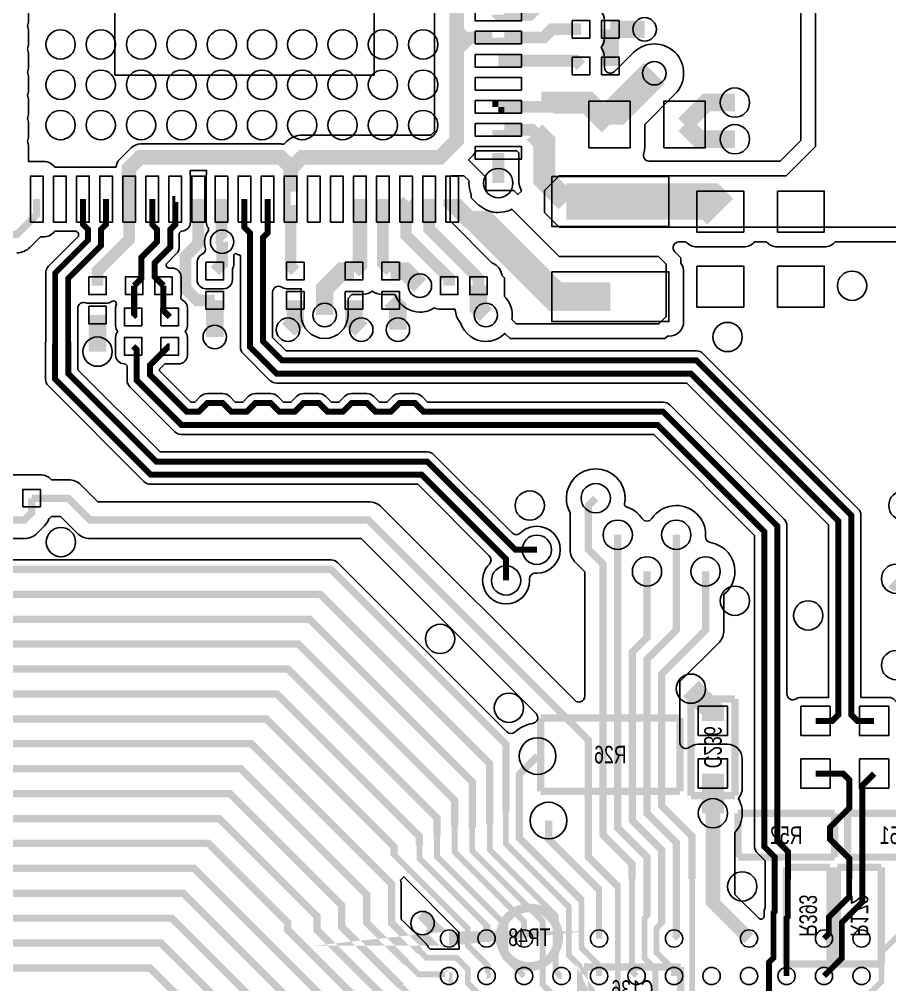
# Model space of a CAD drawing. Extents: x 208 to 378, y -7 to 113.
# Drawn here: x 239.05 to 254.14, y 68.91 to 85.64 of the extents above; entities that cross this region are included whole.
import ezdxf
from ezdxf.enums import TextEntityAlignment as Align

# ---------------------------------------------------------------- set-up
doc = ezdxf.new("R2010")
doc.units = 0
for name, color, linetype in [('ET_TOP', 80, 'CONTINUOUS'), ('PG_SILKSCREEN_BOTTOM', 142, 'CONTINUOUS'), ('PIN_TOP', 141, 'CONTINUOUS'), ('RD_ASSEMBLY_BOTTOM', 212, 'CONTINUOUS'), ('VC_TOP', 43, 'CONTINUOUS')]:
    doc.layers.add(name, color=color, linetype=linetype)

msp = doc.modelspace()

# ---------------------------------------------------------------- linework, layer by layer
at = {"layer": 'ET_TOP'}
msp.add_lwpolyline([(252.984, 88.646), (254.889, 88.646), (255.016, 88.519), (255.016, 82.804), (254.254, 82.042), (248.412, 82.042), (248.158, 82.296), (248.158, 82.677), (248.412, 82.931), (252.349, 82.931), (252.857, 83.439), (252.857, 88.519)], close=True, dxfattribs=at)
for points, const_width in [([(246.634, 85.471), (246.634, 87.529416), (246.831358, 87.726774), (247.358408, 87.726774), (247.358408, 87.727028)], 0.254), ([(248.004584, 86.005416), (248.004584, 85.825584), (247.904, 85.725), (247.360186, 85.725), (247.358408, 85.726778), (247.358408, 85.727032)], 0.2032), ([(246.634, 85.471), (246.634, 85.09)], 0.254), ([(246.870728, 85.326728), (246.778272, 85.326728), (246.634, 85.471)], 0.2032), ([(247.358408, 85.326982), (247.358408, 85.326728), (248.140728, 85.326728), (248.285, 85.471), (248.793, 85.471)], 0.2032), ([(249.301, 84.836), (249.301, 85.471)], 0.3048), ([(249.301, 85.471), (249.89536, 85.471)], 0.3048), ([(246.870728, 85.326728), (246.634, 85.09)], 0.2032), ([(247.358408, 85.326982), (247.358408, 85.326728), (246.870728, 85.326728)], 0.2032), ([(246.634, 85.09), (246.634, 83.539584), (246.34825, 83.25358), (243.958364, 83.25358), (243.758212, 83.053936)], 0.254), ([(248.793, 84.836), (248.702068, 84.926932), (247.358408, 84.926932)], 0.2032), ([(249.286014, 83.82), (249.286014, 83.932014), (250.063, 84.709)], 0.508), ([(250.585986, 83.82), (250.966986, 84.201), (251.46, 84.201)], 0.3048), ([(247.358408, 84.126832), (247.358408, 84.128102), (247.359424, 84.128102)], 0.2032), ([(247.359424, 84.128102), (247.358408, 84.126832)], 0.2032), ([(250.585986, 83.82), (250.839986, 83.566), (251.46, 83.566)], 0.3048), ([(243.758212, 83.053936), (243.758212, 83.081368), (243.586, 83.25358), (241.15395, 83.25358), (240.95837, 83.058), (240.95837, 82.526886)], 0.254), ([(247.358408, 83.326986), (247.358408, 82.804)], 0.2032), ([(243.758212, 83.053936), (243.758212, 82.526886), (243.758466, 82.526886)], 0.254), ([(248.539, 82.485992), (249.301, 82.485992)], 0.635), ([(251.206, 82.310986), (251.030994, 82.485992), (249.301, 82.485992)], 0.635), ([(239.358424, 82.526886), (239.358424, 82.259424), (239.014, 81.915), (238.71174, 81.915), (238.234474, 81.43748)], 0.127), ([(240.95837, 82.526886), (240.95837, 81.82737), (240.411, 81.28), (240.411, 81.026)], 0.2032), ([(241.046, 81.026), (241.173, 81.153), (241.173, 81.516982), (241.444018, 81.788), (241.444018, 82.001106), (241.35842, 82.086704), (241.35842, 82.526886)], 0.10414), ([(241.554, 81.026), (241.4016, 81.1784), (241.4016, 81.42224), (241.672618, 81.693258), (241.672618, 82.001106), (241.758216, 82.086704), (241.758216, 82.526886), (241.75847, 82.526886)], 0.10414), ([(242.443, 80.772), (242.1382, 80.772), (241.935, 80.9752), (241.935, 81.534), (242.158266, 81.757266), (242.158266, 82.526886)], 0.2032), ([(242.558316, 82.526886), (242.558316, 81.799684), (242.57, 81.788)], 0.2032), ([(242.958366, 82.526886), (242.958366, 82.034634), (243.0526, 81.9404), (243.0526, 79.966058), (243.516658, 79.502), (250.698, 79.502), (253.2507, 76.9493), (253.2507, 73.58634), (253.14656, 73.4822), (252.857, 73.4822)], 0.10414), ([(243.358416, 82.526886), (243.358416, 81.941162), (243.2812, 81.8642), (243.2812, 80.0608), (243.6114, 79.7306), (250.792742, 79.7306), (253.4793, 77.044042), (253.4793, 73.58634), (253.58344, 73.4822), (253.873, 73.4822)], 0.10414), ([(243.758466, 82.526886), (243.758212, 82.526886), (243.758212, 81.361788), (243.84, 81.28)], 0.199898), ([(244.958362, 82.526886), (244.958362, 81.382362), (244.856, 81.28)], 0.254), ([(245.491, 81.28), (245.358412, 81.412588), (245.358412, 82.526886)], 0.2032), ([(247.015, 81.026), (247.015, 81.153), (246.158258, 82.009742), (246.158258, 82.526886)], 0.2032), ([(242.57, 81.788), (242.57, 81.407), (242.443, 81.28)], 0.2032), ([(244.348, 80.518), (244.348, 80.9752), (244.6528, 81.28), (244.856, 81.28)], 0.3048), ([(245.999, 81.026), (245.745, 81.28), (245.491, 81.28)], 0.3048), ([(247.015, 81.026), (247.015, 80.645), (247.142, 80.518)], 0.3048), ([(241.046, 81.026), (241.046, 80.50276), (241.028474, 80.48498)], 0.10414), ([(241.554, 81.026), (241.554, 80.594454), (241.663474, 80.48498)], 0.10414), ([(242.443, 80.772), (242.443, 80.137)], 0.3048), ([(243.713, 80.264), (243.84, 80.391), (243.84, 80.772)], 0.3048), ([(244.983, 80.264), (244.856, 80.391), (244.856, 80.772)], 0.3048), ([(245.491, 80.772), (245.618, 80.645), (245.618, 80.264)], 0.3048), ([(240.411, 80.518), (240.411, 79.883)], 0.3048), ([(239.268, 77.343), (239.268, 77.089), (239.141, 76.962), (225.171, 76.962), (224.244154, 77.888846), (223.536256, 77.888846)], 0.127), ([(254.254, 75.946), (254.27432, 75.92568), (255.272794, 75.92568)], 0.381), ([(254.254, 74.448416), (255.046988, 74.448416)], 0.381), ([(251.079, 73.4822), (251.079, 73.66), (250.698, 74.041)], 0.381), ([(251.079, 71.882), (251.079, 72.5678)], 0.381), ([(246.04472, 69.976492), (246.090694, 70.022212), (246.412766, 69.70014), (246.504714, 69.710046), (246.50446, 69.710046)], 0.254), ([(249.432064, 68.077334), (249.432318, 68.076826), (249.39879, 68.121784)], 0.254)]:
    msp.add_lwpolyline(points, dxfattribs=dict(at, const_width=const_width))
for points, format in [([(246.252492, 87.529416), (246.252492, 83.697572), (246.190262, 83.635088), (243.958364, 83.635088, 0.198545), (243.689124, 83.523582), (243.642388, 83.476846), (243.617242, 83.480402, 0.034233), (243.586, 83.482688), (241.15395, 83.482688, 0.198913), (240.992152, 83.415378), (240.796572, 83.219798, 0.131485), (240.737136, 83.117436), (240.72723, 83.079844), (239.671606, 83.079844, 0.236068), (239.468406, 83.181444), (239.212628, 83.181444), (239.212628, 83.436968, 0.090553), (239.196372, 83.526884, 0.090788), (239.212628, 83.617054), (239.212628, 83.837018, 0.090553), (239.196372, 83.926934, 0.090553), (239.212628, 84.01685), (239.212628, 84.236814, 0.090788), (239.196372, 84.326984, 0.090553), (239.212628, 84.4169), (239.212628, 84.636864, 0.090553), (239.196372, 84.72678, 0.090788), (239.212628, 84.81695), (239.212628, 85.036914, 0.090788), (239.196372, 85.127084, 0.090553), (239.212628, 85.217), (239.212628, 85.436964, 0.090553), (239.196372, 85.52688, 0.090788), (239.212628, 85.61705), (239.212628, 85.837014, 0.090553)], "xyb"), ([(252.602492, 86.270846), (252.602492, 83.54441), (252.24359, 83.185508), (249.974354, 83.185508, -0.52541), (249.879358, 83.323176, 0.090544), (249.895868, 83.4136), (249.895868, 83.823048), (250.42241, 84.34959, 0.198912), (250.571508, 84.709, 0.414214), (250.063, 85.217508, 0.198912), (249.70359, 85.06841), (249.373136, 84.73821, -0.66781), (249.199908, 84.810092), (249.199908, 84.9884, 0.178419), (249.138948, 85.1535, 0.178419), (249.199908, 85.3186), (249.199908, 85.6234, 0.178419), (249.138948, 85.7885, 0.178419)], "xyb"), ([(247.359424, 84.128102, 0.2032, 0.2032, 0), (248.203974, 84.128102, 0.2032, 0.2032, 0), (248.203974, 84.201, 0.381, 0.381, 0), (248.905014, 84.201, 0.381, 0.381, 0), (249.286014, 83.82, 0.381, 0.381, 0)], "xyseb"), ([(247.358408, 83.727036, 0.2032, 0.2032, 0), (247.358408, 83.726782, 0.2032, 0.2032, 0), (247.946672, 83.726782, 0.2032, 0.2032, 0), (247.988074, 83.68538, 0.381, 0.381, 0), (248.158, 83.515454, 0.381, 0.381, 0), (248.158, 82.866992, 0.381, 0.381, 0), (248.539, 82.485992, 0.381, 0.381, 0)], "xyseb"), ([(249.301, 80.836008, 0.499872, 0.499872, 0), (248.347992, 80.836008, 0.499872, 0.499872, 0), (247.015, 82.169, 0.299974, 0.299974, 0), (246.858282, 82.169, 0.299974, 0.299974, 0), (246.558308, 82.468974, 0.299974, 0.299974, 0), (246.558308, 82.526886, 0.299974, 0.299974, 0)], "xyseb"), ([(247.493028, 75.916028, 0.10414, 0.10414, 0), (247.493028, 76.287884, 0.10414, 0.10414, 0), (246.031258, 77.7494, 0.10414, 0.10414, 0), (241.332258, 77.7494, 0.10414, 0.10414, 0), (239.67567, 79.405988, 0.10414, 0.10414, 0), (239.67567, 80.01, 0.1016, 0.1016, 0), (239.67567, 80.0354, 0.1016, 0.1016, 0), (239.67694, 80.03667, 0.1016, 0.1016, 0), (239.67694, 81.246726, 0.1016, 0.1016, 0), (240.245392, 81.814924, 0.1016, 0.1016, 0), (240.245392, 82.004154, 0.1016, 0.1016, 0), (240.15827, 82.091022, 0.1016, 0.1016, 0), (240.15827, 82.526886, 0.1016, 0.1016, 0)], "xyseb"), ([(248.026428, 76.449428, 0.10414, 0.10414, 0), (247.654572, 76.449428, 0.10414, 0.10414, 0), (246.126, 77.978, 0.10414, 0.10414, 0), (241.427, 77.978, 0.10414, 0.10414, 0), (239.90427, 79.50073, 0.10414, 0.10414, 0), (239.90427, 80.01, 0.1016, 0.1016, 0), (239.90427, 80.0354, 0.1016, 0.1016, 0), (239.903, 80.03667, 0.1016, 0.1016, 0), (239.903, 81.153, 0.1016, 0.1016, 0), (240.471452, 81.721452, 0.1016, 0.1016, 0), (240.471452, 82.004154, 0.1016, 0.1016, 0), (240.55832, 82.091022, 0.1016, 0.1016, 0), (240.55832, 82.526886, 0.1016, 0.1016, 0)], "xyseb"), ([(246.507, 81.026, 0.2032, 0.2032, 0), (246.507, 81.153, 0.2032, 0.2032, 0), (246.275606, 81.384394, 0.199898, 0.199898, 0), (245.758208, 81.901792, 0.199898, 0.199898, 0), (245.758208, 82.526632, 0.127, 0.127, 0), (245.758462, 82.526886, 0.127, 0.127, 0)], "xyseb"), ([(239.014, 81.596992, 0.198912), (239.23879, 81.69021), (239.420908, 81.872328), (239.468406, 81.872328, 0.236068), (239.671606, 81.973928), (240.043208, 81.973928), (240.081308, 81.936082), (240.081308, 81.882996), (239.560862, 81.362804, 0.198625), (239.512856, 81.246726), (239.512856, 80.055974), (239.512348, 80.05318, 0.027116), (239.511332, 80.0354), (239.511332, 80.030574), (239.511078, 80.02778, 0.026912), (239.510316, 80.01), (239.510316, 79.405988, 0.198913), (239.558576, 79.288894), (241.215164, 77.632306, 0.198958), (241.332258, 77.583792), (245.962678, 77.583792), (247.202452, 76.344526, -0.412189), (247.20296, 76.20127, 0.196871), (247.08612, 75.916028, 1), (247.899936, 75.916028, 0.012498), (247.899428, 75.936348, -0.444667), (248.006108, 76.043028, 0.012498), (248.026428, 76.04252, 1), (248.026428, 76.856336, 0.196708), (247.740932, 76.739496, -0.411539), (247.59793, 76.740004), (246.243094, 78.095094, 0.198958), (246.126, 78.143608), (241.49558, 78.143608), (240.069624, 79.56931), (240.069624, 80.01, 0.026912), (240.068862, 80.02778), (240.068608, 80.030574), (240.068608, 80.0354, 0.027116), (240.067592, 80.05318), (240.067084, 80.055974), (240.067084, 80.635602, -0.524776), (240.204752, 80.730598, 0.090278), (240.2586, 80.720692), (240.5634, 80.720692, 0.163899), (240.655856, 80.751934, -0.755486), (240.733834, 80.693006, 0.093467), (240.72342, 80.63738), (240.72342, 80.33258, 0.183596), (240.762028, 80.23098, 0.183596), (240.72342, 80.12938), (240.72342, 79.82458, 0.409801), (240.873788, 79.671926, -0.408534), (240.923572, 79.621126), (240.923572, 79.389478, 0.198958), (240.972086, 79.272384), (241.748564, 78.495906, 0.198958), (241.865658, 78.447392), (250.052078, 78.447392), (251.802392, 76.697078), (251.802392, 71.304658, 0.198958), (251.850906, 71.187564), (251.983748, 71.054722), (251.983748, 70.739, 0.026909), (251.984764, 70.72122), (251.985272, 70.718426), (251.985272, 70.7136, 0.02712), (251.986034, 70.69582), (251.986288, 70.693026), (251.986288, 70.23862), (251.981208, 70.227952, 0.114681), (251.964444, 70.155562), (251.964444, 70.094348, -0.669181), (251.877576, 70.058534), (251.460508, 70.475602), (251.460508, 71.545704, 0.182531), (251.587508, 71.882, 0.127089), (251.524008, 72.12838), (251.524008, 72.145652, 0.182531), (251.587508, 72.3138), (251.587508, 72.8218, 0.414214), (251.333, 73.076308), (250.825, 73.076308, 0.16397), (250.671076, 73.024238, -0.620143), (250.508008, 73.10501), (250.508008, 74.163428), (251.17679, 74.83221, 0.198912), (251.270008, 75.057), (251.270008, 75.675998, 0.227674), (251.460508, 76.073, 0.366256), (251.036328, 76.574396, -0.382176), (250.951746, 76.680314, 0.013619), (250.952508, 76.708, 0.414214), (250.444, 77.216508, 0.250975), (250.020582, 76.989686, -0.536244), (249.851418, 76.989686, 0.170806), (249.58167, 77.192632, -0.379718), (249.547126, 77.250544, 0.045732), (249.555508, 77.343, 1), (248.538492, 77.343, 0.127089), (248.601992, 77.09662), (248.601992, 76.454, 0.198912), (248.69521, 76.22921), (248.855992, 76.068428), (248.855992, 73.910698, -0.667461), (248.682764, 73.838816), (245.33479, 77.18679, 0.198912), (245.11, 77.280008), (240.415572, 77.280008), (240.12779, 77.56779, 0.198912), (239.903, 77.661008), (239.613694, 77.661008, 0.218938), (239.4204, 77.749908), (238.6076, 77.749908, 0.414214)], "xyb"), ([(254.279908, 73.7362, 0.414214), (254.127, 73.889108), (253.644908, 73.889108), (253.644908, 77.044042, 0.198958), (253.596394, 77.161136), (250.909836, 79.847694, 0.198958), (250.792742, 79.896208), (243.67998, 79.896208), (243.446808, 80.12938), (243.446808, 80.915002, -0.595623), (243.604034, 80.999838, 0.145831), (243.6876, 80.974692), (243.941092, 80.974692), (243.941092, 80.518, 1), (244.754908, 80.518), (244.754908, 80.806798), (244.821202, 80.873092), (245.0084, 80.873092, 0.178419), (245.1735, 80.934052, 0.178419), (245.3386, 80.873092), (245.566184, 80.873092), (245.579646, 80.842866, 0.298255), (245.999, 80.568292, 0.14505), (246.248428, 80.642206, 0.107709), (246.354346, 80.619092), (246.606822, 80.619092), (246.613934, 80.576928, 0.135029), (246.70512, 80.381348, 0.327928), (247.142, 80.060292, 0.177136), (247.437148, 80.168242), (247.472708, 80.198214), (247.56237, 80.10906), (250.247912, 80.10906), (250.288806, 80.1497), (250.317, 80.1497, 0.414214), (250.571508, 80.404208), (250.571508, 81.267808, 0.139928), (250.533154, 81.402174), (250.52528, 81.414366), (250.52528, 81.506568), (250.417838, 81.614264, -0.667127), (250.489466, 81.787492), (250.608338, 81.787492, 0.215332), (250.799092, 81.701132), (251.612908, 81.701132, 0.215332), (251.803662, 81.787492), (252.005338, 81.787492, 0.215332), (252.196092, 81.701132), (253.009908, 81.701132, 0.215332), (253.200662, 81.787492), (254.35941, 81.787492)], "xyb"), ([(241.028474, 79.97698, 0.10414, 0.10414, 0), (241.08918, 79.916274, 0.10414, 0.10414, 0), (241.08918, 79.389478, 0.10414, 0.10414, 0), (241.865658, 78.613, 0.10414, 0.10414, 0), (250.120658, 78.613, 0.10414, 0.10414, 0), (251.968, 76.765658, 0.10414, 0.10414, 0), (251.968, 71.304658, 0.10414, 0.10414, 0), (252.149356, 71.123302, 0.10414, 0.10414, 0), (252.149356, 70.739, 0.1016, 0.1016, 0), (252.149356, 70.7136, 0.1016, 0.1016, 0), (252.150626, 70.71233, 0.1016, 0.1016, 0), (252.150626, 70.17766, 0.1016, 0.1016, 0), (252.128528, 70.155562, 0.1016, 0.1016, 0), (252.128528, 69.375528, 0.1016, 0.1016, 0), (252.052074, 69.299074, 0.1016, 0.1016, 0), (252.052074, 68.712588, 0.1016, 0.1016, 0), (252.354588, 68.410074, 0.1016, 0.1016, 0)], "xyseb"), ([(241.663474, 79.97698, 0.10414, 0.10414, 0), (241.64798, 79.97698, 0.10414, 0.10414, 0), (241.31778, 79.64678, 0.10414, 0.10414, 0), (241.31778, 79.48422, 0.10414, 0.10414, 0), (241.9604, 78.8416, 0.10414, 0.10414, 0), (242.164616, 78.8416, 0.10414, 0.10414, 0), (242.314476, 78.99146, 0.10414, 0.10414, 0), (242.581176, 78.99146, 0.10414, 0.10414, 0), (242.731036, 78.8416, 0.10414, 0.10414, 0), (242.997736, 78.8416, 0.10414, 0.10414, 0), (243.147596, 78.99146, 0.10414, 0.10414, 0), (243.414296, 78.99146, 0.10414, 0.10414, 0), (243.564156, 78.8416, 0.10414, 0.10414, 0), (243.830856, 78.8416, 0.10414, 0.10414, 0), (243.980716, 78.99146, 0.10414, 0.10414, 0), (244.247416, 78.99146, 0.10414, 0.10414, 0), (244.397276, 78.8416, 0.10414, 0.10414, 0), (244.663976, 78.8416, 0.10414, 0.10414, 0), (244.813836, 78.99146, 0.10414, 0.10414, 0), (245.080536, 78.99146, 0.10414, 0.10414, 0), (245.230396, 78.8416, 0.10414, 0.10414, 0), (245.497096, 78.8416, 0.10414, 0.10414, 0), (245.646956, 78.99146, 0.10414, 0.10414, 0), (245.913656, 78.99146, 0.10414, 0.10414, 0), (246.063516, 78.8416, 0.10414, 0.10414, 0), (250.2154, 78.8416, 0.10414, 0.10414, 0), (252.1966, 76.8604, 0.10414, 0.10414, 0), (252.1966, 71.3994, 0.10414, 0.10414, 0), (252.377956, 71.218044, 0.10414, 0.10414, 0), (252.377956, 70.739, 0.1016, 0.1016, 0), (252.377956, 70.7136, 0.1016, 0.1016, 0), (252.376686, 70.71233, 0.1016, 0.1016, 0), (252.376686, 70.083934, 0.1016, 0.1016, 0), (252.354588, 70.061836, 0.1016, 0.1016, 0), (252.354588, 69.06006, 0.1016, 0.1016, 0)], "xyseb"), ([(239.268, 77.343, 0.127, 0.127, 0), (239.903, 77.343, 0.127, 0.127, 0), (240.284, 76.962, 0.127, 0.127, 0), (245.11, 76.962, 0.127, 0.127, 0), (248.92, 73.152, 0.127, 0.127, 0), (248.92, 71.12, 0.127, 0.127, 0), (249.429524, 70.610476, 0.1016, 0.1016, 0), (249.429524, 68.725034, 0.1016, 0.1016, 0), (249.754644, 68.410074, 0.1016, 0.1016, 0)], "xyseb"), ([(249.047, 77.343, 0.127, 0.127, 0), (248.92, 77.216, 0.127, 0.127, 0), (248.92, 76.454, 0.127, 0.127, 0), (249.174, 76.2, 0.127, 0.127, 0), (249.174, 71.501, 0.127, 0.127, 0), (249.67692, 70.99808, 0.127, 0.127, 0), (249.67692, 70.739, 0.1016, 0.1016, 0), (249.67692, 69.137784, 0.1016, 0.1016, 0), (249.754644, 69.06006, 0.1016, 0.1016, 0)], "xyseb"), ([(225.171, 76.643992), (239.141, 76.643992, 0.198912), (239.36579, 76.73721), (239.49279, 76.86421, 0.111892), (239.56772, 76.983082, 0.061337), (239.613694, 77.024992), (239.771428, 77.024992), (240.05921, 76.73721, 0.198912), (240.284, 76.643992), (244.978428, 76.643992), (248.012204, 73.610216, -0.616139), (247.955054, 73.438004, 0.152464), (247.647968, 73.289922, -0.403635), (247.506998, 73.292462), (244.574568, 76.224892, 0.198913), (244.457474, 76.273152), (227.726748, 76.273152, 0.198913)], "xyb"), ([(249.428, 76.708, 0.127, 0.127, 0), (249.428, 71.628, 0.127, 0.127, 0), (249.936, 71.12, 0.127, 0.127, 0), (249.936, 70.104, 0.1016, 0.1016, 0), (249.893836, 70.061836, 0.1016, 0.1016, 0), (249.893836, 69.367908, 0.1016, 0.1016, 0), (250.07951, 69.18198, 0.1016, 0.1016, 0), (250.07951, 68.735194, 0.1016, 0.1016, 0), (250.40463, 68.410074, 0.1016, 0.1016, 0)], "xyseb"), ([(250.444, 76.708, 0.127, 0.127, 0), (250.444, 75.057, 0.127, 0.127, 0), (249.936, 74.549, 0.127, 0.127, 0), (249.936, 71.882, 0.127, 0.127, 0), (250.444, 71.374, 0.127, 0.127, 0), (250.444, 69.749416, 0.1016, 0.1016, 0), (250.40463, 69.710046, 0.1016, 0.1016, 0)], "xyseb"), ([(249.104658, 67.760088, 0.1016, 0.1016, 0), (248.772426, 68.09232, 0.1016, 0.1016, 0), (248.772426, 69.230748, 0.1016, 0.1016, 0), (248.58218, 69.421248, 0.1016, 0.1016, 0), (248.58218, 70.258686, 0.1016, 0.1016, 0), (247.48998, 71.350632, 0.1016, 0.1016, 0), (247.48998, 71.906638, 0.127, 0.127, 0), (247.48998, 73.075292, 0.127, 0.127, 0), (244.457474, 76.107798, 0.127, 0.127, 0), (227.726748, 76.107798, 0.127, 0.127, 0), (220.51518, 68.896484, 0.127, 0.127, 0), (220.51518, 63.335154, 0.127, 0.127, 0), (224.716086, 59.134248, 0.127, 0.127, 0), (224.716086, 59.128406, 0.127, 0.127, 0)], "xyseb"), ([(249.936, 76.073, 0.127, 0.127, 0), (249.936, 74.93, 0.127, 0.127, 0), (249.682, 74.676, 0.127, 0.127, 0), (249.682, 71.755, 0.127, 0.127, 0), (250.19, 71.247, 0.127, 0.127, 0), (250.19, 69.977, 0.1016, 0.1016, 0), (250.099576, 69.886576, 0.1016, 0.1016, 0), (250.099576, 69.468492, 0.1016, 0.1016, 0), (250.40463, 69.163438, 0.1016, 0.1016, 0), (250.40463, 69.06006, 0.1016, 0.1016, 0)], "xyseb"), ([(250.952, 76.073, 0.127, 0.127, 0), (250.952, 75.057, 0.127, 0.127, 0), (250.19, 74.295, 0.127, 0.127, 0), (250.19, 72.009, 0.127, 0.127, 0), (250.71832, 71.48068, 0.127, 0.127, 0), (250.71832, 70.739, 0.1016, 0.1016, 0), (250.71832, 68.073778, 0.1016, 0.1016, 0), (250.40463, 67.760088, 0.1016, 0.1016, 0)], "xyseb"), ([(224.713292, 59.750198, 0.127, 0.127, 0), (220.94698, 63.516764, 0.127, 0.127, 0), (220.94698, 68.717668, 0.127, 0.127, 0), (227.905564, 75.675998, 0.127, 0.127, 0), (244.27434, 75.675998, 0.127, 0.127, 0), (247.21058, 72.740012, 0.127, 0.127, 0), (247.21058, 71.703438, 0.1016, 0.1016, 0), (247.21058, 71.249032, 0.1016, 0.1016, 0), (248.352056, 70.107556, 0.1016, 0.1016, 0), (248.352056, 69.140578, 0.1016, 0.1016, 0), (248.432574, 69.06006, 0.1016, 0.1016, 0), (248.454672, 69.06006, 0.1016, 0.1016, 0)], "xyseb"), ([(224.645474, 60.435998, 0.127, 0.127, 0), (221.37878, 63.702692, 0.127, 0.127, 0), (221.37878, 68.538598, 0.127, 0.127, 0), (228.08438, 75.244198, 0.127, 0.127, 0), (244.086634, 75.244198, 0.127, 0.127, 0), (246.90578, 72.425052, 0.127, 0.127, 0), (246.90578, 71.627238, 0.1016, 0.1016, 0), (246.90578, 71.228204, 0.1016, 0.1016, 0), (248.127774, 70.006464, 0.1016, 0.1016, 0), (248.127774, 68.909438, 0.1016, 0.1016, 0), (248.454672, 68.582794, 0.1016, 0.1016, 0), (248.454672, 68.410074, 0.1016, 0.1016, 0)], "xyseb"), ([(227.202492, 60.766452, 0.127, 0.127, 0), (226.803712, 60.367672, 0.127, 0.127, 0), (225.332036, 60.367672, 0.127, 0.127, 0), (221.81058, 63.888874, 0.127, 0.127, 0), (221.81058, 68.360036, 0.127, 0.127, 0), (228.26345, 74.812398, 0.127, 0.127, 0), (243.894102, 74.812398, 0.127, 0.127, 0), (246.60098, 72.105774, 0.127, 0.127, 0), (246.60098, 71.652638, 0.1016, 0.1016, 0), (246.60098, 71.209916, 0.1016, 0.1016, 0), (247.804686, 70.006464, 0.1016, 0.1016, 0), (247.804686, 69.710046, 0.1016, 0.1016, 0)], "xyseb"), ([(226.402392, 60.766452, 0.127, 0.127, 0), (225.560128, 60.766452, 0.127, 0.127, 0), (222.24238, 64.083946, 0.127, 0.127, 0), (222.24238, 68.180966, 0.127, 0.127, 0), (228.442266, 74.380598, 0.127, 0.127, 0), (243.715794, 74.380598, 0.127, 0.127, 0), (246.29618, 71.800212, 0.127, 0.127, 0), (246.29618, 71.500238, 0.1016, 0.1016, 0), (246.29618, 71.127874, 0.1016, 0.1016, 0), (247.479566, 69.944488, 0.1016, 0.1016, 0), (247.479566, 69.38518, 0.1016, 0.1016, 0), (247.804686, 69.06006, 0.1016, 0.1016, 0)], "xyseb"), ([(228.002338, 60.766452, 0.127, 0.127, 0), (228.002592, 60.766452, 0.127, 0.127, 0), (227.596192, 61.172598, 0.127, 0.127, 0), (225.767138, 61.172598, 0.127, 0.127, 0), (222.67418, 64.265556, 0.127, 0.127, 0), (222.67418, 68.00215, 0.127, 0.127, 0), (228.621082, 73.948798, 0.127, 0.127, 0), (243.52377, 73.948798, 0.127, 0.127, 0), (245.99138, 71.481188, 0.127, 0.127, 0), (245.99138, 71.322438, 0.1016, 0.1016, 0), (245.99138, 71.097902, 0.1016, 0.1016, 0), (247.1547, 69.934836, 0.127, 0.127, 0), (247.1547, 69.710046, 0.127, 0.127, 0), (247.154446, 69.710046, 0.127, 0.127, 0)], "xyseb"), ([(228.802438, 59.966352, 0.127, 0.127, 0), (228.802438, 59.966606, 0.127, 0.127, 0), (228.41712, 60.424314, 0.127, 0.127, 0), (228.41712, 60.995306, 0.127, 0.127, 0), (227.808028, 61.604398, 0.127, 0.127, 0), (225.958908, 61.604398, 0.127, 0.127, 0), (223.10598, 64.457326, 0.127, 0.127, 0), (223.10598, 67.823334, 0.127, 0.127, 0), (228.799898, 73.516998, 0.127, 0.127, 0), (243.33581, 73.516998, 0.127, 0.127, 0), (245.552722, 71.30034, 0.127, 0.127, 0), (245.552722, 71.16191, 0.1016, 0.1016, 0), (246.82958, 69.885052, 0.1016, 0.1016, 0), (246.82958, 69.589396, 0.1016, 0.1016, 0), (247.17756, 69.241416, 0.1016, 0.1016, 0), (247.17756, 69.083174, 0.1016, 0.1016, 0), (247.1547, 69.06006, 0.1016, 0.1016, 0), (247.154446, 69.06006, 0.1016, 0.1016, 0)], "xyseb"), ([(228.802438, 60.766452, 0.127, 0.127, 0), (228.802438, 61.401198, 0.127, 0.127, 0), (228.167438, 62.036198, 0.127, 0.127, 0), (226.137724, 62.036198, 0.127, 0.127, 0), (223.53778, 64.636396, 0.127, 0.127, 0), (223.53778, 67.624198, 0.127, 0.127, 0), (228.99878, 73.085198, 0.127, 0.127, 0), (243.078508, 73.085198, 0.127, 0.127, 0), (245.50878, 70.654926, 0.127, 0.127, 0), (245.50878, 69.979032, 0.127, 0.127, 0), (245.994174, 69.493638, 0.1016, 0.1016, 0), (246.112538, 69.375274, 0.1016, 0.1016, 0), (246.635016, 69.375274, 0.1016, 0.1016, 0), (246.82958, 69.18071, 0.1016, 0.1016, 0), (246.82958, 68.937632, 0.1016, 0.1016, 0), (247.032018, 68.735194, 0.1016, 0.1016, 0), (247.925336, 68.735194, 0.1016, 0.1016, 0), (248.129552, 68.530724, 0.1016, 0.1016, 0), (248.129552, 68.085208, 0.1016, 0.1016, 0), (248.454672, 67.760088, 0.1016, 0.1016, 0)], "xyseb"), ([(249.104658, 69.06006, 0.1016, 0.1016, 0), (249.104658, 69.243194, 0.1016, 0.1016, 0), (248.800112, 69.54774, 0.1016, 0.1016, 0), (248.800112, 70.373494, 0.127, 0.127, 0), (247.72112, 71.452232, 0.127, 0.127, 0), (247.72112, 72.554338, 0.127, 0.127, 0), (248.03862, 72.872092, 0.127, 0.127, 0)], "xyseb"), ([(231.202484, 59.166506, 0.127, 0.127, 0), (230.81488, 59.55411, 0.127, 0.127, 0), (230.81488, 60.143898, 0.127, 0.127, 0), (230.60914, 60.349892, 0.127, 0.127, 0), (230.10114, 60.349892, 0.127, 0.127, 0), (229.98938, 60.461398, 0.127, 0.127, 0), (229.98938, 60.962032, 0.127, 0.127, 0), (228.483414, 62.467998, 0.127, 0.127, 0), (226.316794, 62.467998, 0.127, 0.127, 0), (223.96958, 64.815212, 0.127, 0.127, 0), (223.96958, 67.445636, 0.127, 0.127, 0), (229.17785, 72.653398, 0.127, 0.127, 0), (242.890802, 72.653398, 0.127, 0.127, 0), (245.07698, 70.46722, 0.127, 0.127, 0), (245.07698, 69.986398, 0.127, 0.127, 0), (245.773194, 69.290438, 0.1016, 0.1016, 0), (245.97614, 69.087492, 0.1016, 0.1016, 0), (246.467122, 69.087492, 0.127, 0.127, 0), (246.50446, 69.050154, 0.127, 0.127, 0), (246.504714, 69.06006, 0.127, 0.127, 0), (246.50446, 69.06006, 0.127, 0.127, 0)], "xyseb"), ([(253.004574, 68.410074, 0.1016, 0.1016, 0), (253.3269, 68.7324, 0.1016, 0.1016, 0), (253.7714, 68.7324, 0.1016, 0.1016, 0), (254, 68.961, 0.1016, 0.1016, 0), (254, 69.469, 0.1016, 0.1016, 0), (254.381, 69.85, 0.1016, 0.1016, 0), (254.381, 70.739, 0.127, 0.127, 0), (254.381, 71.9328, 0.127, 0.127, 0), (255.016, 72.5678, 0.127, 0.127, 0)], "xyseb"), ([(253.004574, 69.710046, 0.1016, 0.1016, 0), (253.08814, 69.793612, 0.1016, 0.1016, 0), (253.08814, 70.08114, 0.1016, 0.1016, 0), (253.4412, 70.4342, 0.1016, 0.1016, 0), (253.4412, 70.739, 0.10414, 0.10414, 0), (253.4412, 71.100188, 0.10414, 0.10414, 0), (253.111, 71.430388, 0.10414, 0.10414, 0), (253.111, 71.638668, 0.10414, 0.10414, 0), (253.4412, 71.968868, 0.10414, 0.10414, 0), (253.4412, 72.46366, 0.10414, 0.10414, 0), (253.33706, 72.5678, 0.10414, 0.10414, 0), (252.857, 72.5678, 0.10414, 0.10414, 0)], "xyseb"), ([(253.004574, 69.06006, 0.1016, 0.1016, 0), (253.3142, 69.369686, 0.1016, 0.1016, 0), (253.3142, 69.987414, 0.1016, 0.1016, 0), (253.66726, 70.340474, 0.1016, 0.1016, 0), (253.66726, 70.643496, 0.1016, 0.1016, 0), (253.66853, 70.644766, 0.1016, 0.1016, 0), (253.66853, 70.7136, 0.1016, 0.1016, 0), (253.6698, 70.71487, 0.1016, 0.1016, 0), (253.6698, 70.739, 0.10414, 0.10414, 0), (253.6698, 72.3646, 0.10414, 0.10414, 0), (253.873, 72.5678, 0.10414, 0.10414, 0)], "xyseb"), ([(228.002338, 64.766444, 0.127, 0.127, 0), (227.804726, 64.766444, 0.127, 0.127, 0), (227.4062, 65.165224, 0.127, 0.127, 0), (227.005134, 65.165224, 0.127, 0.127, 0), (226.80549, 65.364868, 0.127, 0.127, 0), (226.80549, 65.731898, 0.127, 0.127, 0), (226.62388, 65.913508, 0.127, 0.127, 0), (226.62388, 66.938398, 0.127, 0.127, 0), (227.34778, 67.662298, 0.127, 0.127, 0), (227.34778, 67.957446, 0.127, 0.127, 0), (228.54158, 69.151246, 0.127, 0.127, 0), (228.54158, 69.984112, 0.127, 0.127, 0), (230.77932, 72.221598, 0.127, 0.127, 0), (242.70462, 72.221598, 0.127, 0.127, 0), (244.64518, 70.281292, 0.127, 0.127, 0), (244.64518, 69.910198, 0.127, 0.127, 0), (245.671594, 68.884038, 0.1016, 0.1016, 0), (245.820438, 68.735194, 0.1016, 0.1016, 0), (246.62511, 68.735194, 0.1016, 0.1016, 0), (246.95023, 68.410074, 0.1016, 0.1016, 0), (247.154446, 68.410074, 0.1016, 0.1016, 0)], "xyseb"), ([(251.079, 71.882, 0.254, 0.254, 0), (251.079, 70.335648, 0.2286, 0.2286, 0), (251.704602, 69.710046, 0.2286, 0.2286, 0)], "xyseb"), ([(228.802438, 64.766444, 0.127, 0.127, 0), (228.604318, 64.766444, 0.127, 0.127, 0), (228.205792, 65.165224, 0.127, 0.127, 0), (227.804726, 65.165224, 0.127, 0.127, 0), (227.604828, 65.364868, 0.127, 0.127, 0), (227.604828, 67.182492, 0.127, 0.127, 0), (228.00818, 67.58559, 0.127, 0.127, 0), (228.00818, 67.908678, 0.127, 0.127, 0), (228.99878, 68.899278, 0.127, 0.127, 0), (228.99878, 69.830442, 0.127, 0.127, 0), (230.95839, 71.789798, 0.127, 0.127, 0), (242.518692, 71.789798, 0.127, 0.127, 0), (244.21338, 70.09511, 0.127, 0.127, 0), (244.21338, 69.859398, 0.127, 0.127, 0), (245.493794, 68.579238, 0.1016, 0.1016, 0), (245.599966, 68.473066, 0.1016, 0.1016, 0), (246.394478, 68.473066, 0.1016, 0.1016, 0), (246.481092, 68.386452, 0.1016, 0.1016, 0), (246.504714, 68.410074, 0.1016, 0.1016, 0), (246.50446, 68.410074, 0.1016, 0.1016, 0)], "xyseb"), ([(249.104658, 69.710046, 0.1016, 0.1016, 0), (249.104658, 70.554342, 0.127, 0.127, 0), (248.22912, 71.42988, 0.127, 0.127, 0), (248.22912, 71.754492, 0.127, 0.127, 0)], "xyseb"), ([(229.602284, 64.766444, 0.127, 0.127, 0), (229.40391, 64.766444, 0.127, 0.127, 0), (229.005384, 65.16497, 0.127, 0.127, 0), (228.604318, 65.16497, 0.127, 0.127, 0), (228.40442, 65.364868, 0.127, 0.127, 0), (228.40442, 65.795398, 0.127, 0.127, 0), (228.30028, 65.899792, 0.127, 0.127, 0), (228.30028, 66.455798, 0.127, 0.127, 0), (228.68128, 66.836798, 0.127, 0.127, 0), (228.83749, 66.836798, 0.127, 0.127, 0), (229.43058, 67.430142, 0.127, 0.127, 0), (229.43058, 69.651626, 0.127, 0.127, 0), (231.137206, 71.357998, 0.127, 0.127, 0), (242.33378, 71.357998, 0.127, 0.127, 0), (243.70792, 69.984112, 0.127, 0.127, 0), (243.70792, 69.859398, 0.127, 0.127, 0), (245.15826, 68.409312, 0.1016, 0.1016, 0), (245.359936, 68.207636, 0.1016, 0.1016, 0), (246.257826, 68.207636, 0.1016, 0.1016, 0), (246.37111, 68.094098, 0.1016, 0.1016, 0), (247.48871, 68.094098, 0.1016, 0.1016, 0), (247.804686, 68.410074, 0.1016, 0.1016, 0)], "xyseb"), ([(246.50446, 67.760088, 0.1016, 0.1016, 0), (246.345964, 67.760088, 0.1016, 0.1016, 0), (246.162068, 67.943984, 0.1016, 0.1016, 0), (245.065804, 67.943984, 0.1016, 0.1016, 0), (244.842792, 68.166996, 0.127, 0.127, 0), (242.08359, 70.926198, 0.127, 0.127, 0), (231.316022, 70.926198, 0.127, 0.127, 0), (229.91318, 69.52361, 0.127, 0.127, 0), (229.91318, 68.02501, 0.127, 0.127, 0)], "xyseb"), ([(230.371396, 67.448176, 0.127, 0.127, 0), (230.371396, 68.143882, 0.127, 0.127, 0), (230.37038, 68.144898, 0.127, 0.127, 0), (230.37038, 69.351398, 0.127, 0.127, 0), (231.51338, 70.494398, 0.127, 0.127, 0), (241.897662, 70.494398, 0.127, 0.127, 0), (244.59692, 67.795394, 0.1016, 0.1016, 0), (244.720872, 67.671442, 0.1016, 0.1016, 0), (246.03329, 67.671442, 0.1016, 0.1016, 0), (246.249444, 67.455288, 0.1016, 0.1016, 0), (246.654574, 67.455288, 0.1016, 0.1016, 0), (246.98706, 67.788028, 0.1016, 0.1016, 0), (247.12676, 67.788028, 0.1016, 0.1016, 0), (247.1547, 67.760088, 0.1016, 0.1016, 0), (247.154446, 67.760088, 0.1016, 0.1016, 0)], "xyseb"), ([(230.815642, 68.034154, 0.127, 0.127, 0), (230.815642, 69.15912, 0.127, 0.127, 0), (231.71912, 70.062598, 0.127, 0.127, 0), (241.700304, 70.062598, 0.127, 0.127, 0), (244.12321, 67.639692, 0.1016, 0.1016, 0), (244.362224, 67.400678, 0.1016, 0.1016, 0), (245.887494, 67.400678, 0.1016, 0.1016, 0), (246.055388, 67.232784, 0.1016, 0.1016, 0), (246.755412, 67.232784, 0.1016, 0.1016, 0), (246.95912, 67.436492, 0.1016, 0.1016, 0), (247.480836, 67.436492, 0.1016, 0.1016, 0), (247.804686, 67.760088, 0.1016, 0.1016, 0)], "xyseb"), ([(231.201468, 67.437254, 0.127, 0.127, 0), (231.201468, 68.91274, 0.127, 0.127, 0), (231.91978, 69.630798, 0.127, 0.127, 0), (241.509804, 69.630798, 0.127, 0.127, 0), (243.765578, 67.375532, 0.1016, 0.1016, 0), (244.019832, 67.121024, 0.1016, 0.1016, 0), (245.740174, 67.121024, 0.1016, 0.1016, 0), (245.857014, 67.004184, 0.1016, 0.1016, 0), (247.048528, 67.004184, 0.1016, 0.1016, 0), (247.1547, 67.110102, 0.1016, 0.1016, 0), (247.154446, 67.110102, 0.1016, 0.1016, 0)], "xyseb"), ([(247.804686, 67.110102, 0.1016, 0.1016, 0), (247.470422, 66.775838, 0.1016, 0.1016, 0), (247.112282, 66.775838, 0.1016, 0.1016, 0), (247.111774, 66.775584, 0.1016, 0.1016, 0), (245.576344, 66.775584, 0.1016, 0.1016, 0), (245.510558, 66.84137, 0.1016, 0.1016, 0), (243.67998, 66.84137, 0.1016, 0.1016, 0), (243.5098, 67.01155, 0.127, 0.127, 0), (241.322098, 69.198998, 0.127, 0.127, 0), (232.281984, 69.198998, 0.127, 0.127, 0), (231.621584, 68.538598, 0.127, 0.127, 0), (231.621584, 68.013834, 0.127, 0.127, 0)], "xyseb")]:
    msp.add_lwpolyline(points, format=format, dxfattribs=at)
for points in [[(246.97182, 83.3628), (247.68175, 83.3628), (247.712992, 83.331304), (247.712992, 82.866992, 0.098277), (247.746774, 82.697066), (247.759728, 82.665824), (247.699784, 82.60588), (247.62841, 82.677508), (247.142508, 82.677508), (247.142508, 82.90941), (246.842788, 83.208876), (246.903748, 83.27009, 0.075841)], [(242.015772, 83.024472), (242.301014, 83.024472), (242.301014, 82.96783), (242.29949, 82.962242, 0.05829), (242.295426, 82.926936), (242.295426, 82.126836, 0.163963), (242.326668, 82.034126, -0.336882), (242.326922, 81.972658, 0.16397), (242.264692, 81.788, 0.078362), (242.279424, 81.69402, -0.378007), (242.22583, 81.57083, 0.291329), (242.137692, 81.4324), (242.137692, 81.1276, 0.414214), (242.2906, 80.974692), (242.5954, 80.974692, 0.414214), (242.748308, 81.1276), (242.748308, 81.30794), (242.753134, 81.318354, 0.113182), (242.773708, 81.407), (242.773708, 81.560416, 0.028698), (242.798346, 81.585308), (242.886992, 81.551526), (242.886992, 79.966058, 0.198958), (242.935506, 79.848964), (243.399564, 79.384906, 0.198958), (243.516658, 79.336392), (250.62942, 79.336392), (253.085092, 76.88072), (253.085092, 73.889108), (252.603, 73.889108, 0.145831), (252.519434, 73.863962, -0.59647), (252.362208, 73.949052), (252.362208, 76.8604, 0.198958), (252.313694, 76.977494), (250.332494, 78.958694, 0.198958), (250.2154, 79.007208), (246.132096, 79.007208), (246.03075, 79.108554, 0.198958), (245.913656, 79.157068), (245.646956, 79.157068, 0.198958), (245.529862, 79.108554), (245.428516, 79.007208), (245.298976, 79.007208), (245.19763, 79.108554, 0.198958), (245.080536, 79.157068), (244.813836, 79.157068, 0.198958), (244.696742, 79.108554), (244.595396, 79.007208), (244.465856, 79.007208), (244.36451, 79.108554, 0.198958), (244.247416, 79.157068), (243.980716, 79.157068, 0.198958), (243.863622, 79.108554), (243.762276, 79.007208), (243.632736, 79.007208), (243.53139, 79.108554, 0.198958), (243.414296, 79.157068), (243.147596, 79.157068, 0.198958), (243.030502, 79.108554), (242.929156, 79.007208), (242.799616, 79.007208), (242.69827, 79.108554, 0.198958), (242.581176, 79.157068), (242.314476, 79.157068, 0.198958), (242.197382, 79.108554), (242.096036, 79.007208), (242.02898, 79.007208), (241.483388, 79.5528), (241.483388, 79.5782), (241.57686, 79.671672), (241.815874, 79.671672, 0.414701), (241.968528, 79.82458), (241.968528, 80.12938, 0.183596), (241.92992, 80.23098, 0.183596), (241.968528, 80.33258), (241.968528, 80.63738, 0.289388), (241.881406, 80.775302, -0.360977), (241.854228, 80.83423, 0.065163), (241.859308, 80.8736), (241.859308, 81.1784, 0.414214), (241.7064, 81.331308), (241.651282, 81.331308, -0.668098), (241.615214, 81.417922), (241.781584, 81.584292, 0.199225), (241.826796, 81.693258), (241.826796, 81.937352), (241.862356, 81.972912), (241.880898, 81.974436, 0.390545), (242.02136, 82.126836), (242.02136, 82.926936, 0.05829), (242.017296, 82.962242), (242.015772, 82.96783)], [(246.522748, 82.91449, 0.021861), (246.551704, 82.931), (246.761, 82.931), (246.850662, 82.841338), (246.850154, 82.81924, 0.007494), (246.8499, 82.804, 0.093029), (246.884444, 82.619596), (246.888, 82.610706), (246.888, 82.55), (247.015, 82.423), (247.021096, 82.423), (247.03532, 82.411316, 0.173829), (247.358408, 82.295492, 0.103426), (247.562116, 82.338164), (247.593866, 82.352134), (248.412, 81.534), (250.138184, 81.534), (250.271026, 81.401158), (250.271026, 80.491838), (250.142502, 80.363314), (247.667526, 80.363314), (247.593358, 80.437482), (247.596406, 80.46212, 0.0306), (247.599708, 80.518, 0.199218), (247.465342, 80.84185), (247.465342, 81.162398), (247.420638, 81.207102), (247.417844, 81.22285, 0.25804), (247.262904, 81.414112), (247.253506, 81.417922), (246.522748, 82.148934)], [(245.674388, 70.654926, 0.062538), (245.669054, 70.69582), (245.661942, 70.72376), (245.71833, 70.780148), (246.676672, 69.821806), (246.676672, 69.589396, 0.012885), (246.676926, 69.581522), (246.67718, 69.580252), (246.67718, 69.527928), (246.175784, 69.527928), (246.14759, 69.556376), (246.14378, 69.56425, 0.086317), (246.111268, 69.610732), (245.674388, 70.047612)]]:
    msp.add_lwpolyline(points, format="xyb", close=True, dxfattribs=at)
at = {"layer": 'PG_SILKSCREEN_BOTTOM', "const_width": 0.127}
for points in [[(250.698, 72.1868), (250.698, 73.8632)], [(250.698, 73.8632), (251.46, 73.8632)], [(251.46, 73.8632), (251.46, 72.1868)], [(248.0945, 73.533), (248.0945, 72.263)], [(250.5075, 73.533), (248.0945, 73.533)], [(250.5075, 72.263), (250.5075, 73.533)], [(248.0945, 72.263), (250.5075, 72.263)], [(251.46, 72.1868), (250.698, 72.1868)], [(251.5108, 71.882), (253.1872, 71.882)], [(251.5108, 71.12), (251.5108, 71.882)], [(253.1872, 71.882), (253.1872, 71.12)], [(253.4158, 71.882), (255.0922, 71.882)], [(253.4158, 71.12), (253.4158, 71.882)], [(253.1872, 71.12), (251.5108, 71.12)], [(255.0922, 71.12), (253.4158, 71.12)], [(252.349, 69.2658), (252.349, 70.9422)], [(252.349, 70.9422), (253.111, 70.9422)], [(253.111, 70.9422), (253.111, 69.2658)], [(253.238, 69.2658), (253.238, 70.9422)], [(253.238, 70.9422), (254, 70.9422)], [(254, 70.9422), (254, 69.2658)], [(253.111, 69.2658), (252.349, 69.2658)], [(254, 69.2658), (253.238, 69.2658)], [(248.8438, 69.215), (250.5202, 69.215)], [(248.8438, 68.453), (248.8438, 69.215)], [(250.5202, 69.215), (250.5202, 68.453)]]:
    msp.add_lwpolyline(points, dxfattribs=at)
at = {"layer": 'PG_SILKSCREEN_BOTTOM', "const_width": 0.1524}
msp.add_lwpolyline([(248.40438, 69.732398, 0.999951), (247.388634, 69.732652, 1.000049), (248.40438, 69.732398)], format="xyb", dxfattribs=at)
at = {"layer": 'PIN_TOP'}
for points in [[(240.708434, 84.676996), (240.708434, 89.17686), (245.208298, 89.17686), (245.208298, 84.676996)], [(246.958358, 85.837014), (247.758458, 85.837014), (247.758458, 85.61705), (246.958358, 85.61705)], [(248.6406, 85.3186), (248.6406, 85.6234), (248.9454, 85.6234), (248.9454, 85.3186)], [(249.1486, 85.3186), (249.1486, 85.6234), (249.4534, 85.6234), (249.4534, 85.3186)], [(246.958358, 85.436964), (247.758458, 85.436964), (247.758458, 85.217), (246.958358, 85.217)], [(246.958358, 85.036914), (247.758458, 85.036914), (247.758458, 84.81695), (246.958358, 84.81695)], [(248.6406, 84.6836), (248.6406, 84.9884), (248.9454, 84.9884), (248.9454, 84.6836)], [(249.1486, 84.6836), (249.1486, 84.9884), (249.4534, 84.9884), (249.4534, 84.6836)], [(246.958358, 84.636864), (247.758458, 84.636864), (247.758458, 84.4169), (246.958358, 84.4169)], [(246.958358, 84.236814), (247.758458, 84.236814), (247.758458, 84.01685), (246.958358, 84.01685)], [(248.930414, 83.4136), (248.930414, 84.2264), (249.641614, 84.2264), (249.641614, 83.4136)], [(250.230386, 83.4136), (250.230386, 84.2264), (250.941586, 84.2264), (250.941586, 83.4136)], [(246.958358, 83.837018), (247.758458, 83.837018), (247.758458, 83.617054), (246.958358, 83.617054)], [(246.958358, 83.436968), (247.758458, 83.436968), (247.758458, 83.217004), (246.958358, 83.217004)], [(239.248442, 82.126836), (239.248442, 82.926936), (239.468406, 82.926936), (239.468406, 82.126836)], [(239.648492, 82.126836), (239.648492, 82.926936), (239.868456, 82.926936), (239.868456, 82.126836)], [(240.048288, 82.126836), (240.048288, 82.926936), (240.268252, 82.926936), (240.268252, 82.126836)], [(240.448338, 82.126836), (240.448338, 82.926936), (240.668302, 82.926936), (240.668302, 82.126836)], [(240.848388, 82.126836), (240.848388, 82.926936), (241.068352, 82.926936), (241.068352, 82.126836)], [(241.248438, 82.126836), (241.248438, 82.926936), (241.468402, 82.926936), (241.468402, 82.126836)], [(241.648488, 82.126836), (241.648488, 82.926936), (241.868452, 82.926936), (241.868452, 82.126836)], [(242.048284, 82.126836), (242.048284, 82.926936), (242.268248, 82.926936), (242.268248, 82.126836)], [(242.448334, 82.126836), (242.448334, 82.926936), (242.668298, 82.926936), (242.668298, 82.126836)], [(242.848384, 82.126836), (242.848384, 82.926936), (243.068348, 82.926936), (243.068348, 82.126836)], [(243.248434, 82.126836), (243.248434, 82.926936), (243.468398, 82.926936), (243.468398, 82.126836)], [(243.648484, 82.126836), (243.648484, 82.926936), (243.868448, 82.926936), (243.868448, 82.126836)], [(244.04828, 82.126836), (244.04828, 82.926936), (244.268244, 82.926936), (244.268244, 82.126836)], [(244.44833, 82.126836), (244.44833, 82.926936), (244.668294, 82.926936), (244.668294, 82.126836)], [(244.84838, 82.126836), (244.84838, 82.926936), (245.068344, 82.926936), (245.068344, 82.126836)], [(245.24843, 82.126836), (245.24843, 82.926936), (245.468394, 82.926936), (245.468394, 82.126836)], [(245.64848, 82.126836), (245.64848, 82.926936), (245.868444, 82.926936), (245.868444, 82.126836)], [(246.048276, 82.126836), (246.048276, 82.926936), (246.26824, 82.926936), (246.26824, 82.126836)], [(246.448326, 82.126836), (246.448326, 82.926936), (246.66829, 82.926936), (246.66829, 82.126836)], [(248.285, 82.917792), (250.317, 82.917792), (250.317, 82.054192), (248.285, 82.054192)], [(250.7996, 82.666586), (251.6124, 82.666586), (251.6124, 81.955386), (250.7996, 81.955386)], [(252.1966, 82.666586), (253.0094, 82.666586), (253.0094, 81.955386), (252.1966, 81.955386)], [(242.2906, 81.4324), (242.5954, 81.4324), (242.5954, 81.1276), (242.2906, 81.1276)], [(243.6876, 81.4324), (243.9924, 81.4324), (243.9924, 81.1276), (243.6876, 81.1276)], [(244.7036, 81.4324), (245.0084, 81.4324), (245.0084, 81.1276), (244.7036, 81.1276)], [(245.3386, 81.4324), (245.6434, 81.4324), (245.6434, 81.1276), (245.3386, 81.1276)], [(250.7996, 81.366614), (251.6124, 81.366614), (251.6124, 80.655414), (250.7996, 80.655414)], [(252.1966, 81.366614), (253.0094, 81.366614), (253.0094, 80.655414), (252.1966, 80.655414)], [(240.2586, 81.1784), (240.5634, 81.1784), (240.5634, 80.8736), (240.2586, 80.8736)], [(241.1984, 81.1784), (241.1984, 80.8736), (240.8936, 80.8736), (240.8936, 81.1784)], [(241.7064, 81.1784), (241.7064, 80.8736), (241.4016, 80.8736), (241.4016, 81.1784)], [(246.6594, 81.1784), (246.6594, 80.8736), (246.3546, 80.8736), (246.3546, 81.1784)], [(247.1674, 81.1784), (247.1674, 80.8736), (246.8626, 80.8736), (246.8626, 81.1784)], [(248.285, 81.267808), (250.317, 81.267808), (250.317, 80.404208), (248.285, 80.404208)], [(242.2906, 80.9244), (242.5954, 80.9244), (242.5954, 80.6196), (242.2906, 80.6196)], [(243.6876, 80.9244), (243.9924, 80.9244), (243.9924, 80.6196), (243.6876, 80.6196)], [(244.7036, 80.9244), (245.0084, 80.9244), (245.0084, 80.6196), (244.7036, 80.6196)], [(245.3386, 80.9244), (245.6434, 80.9244), (245.6434, 80.6196), (245.3386, 80.6196)], [(240.2586, 80.6704), (240.5634, 80.6704), (240.5634, 80.3656), (240.2586, 80.3656)], [(241.180874, 80.33258), (240.876074, 80.33258), (240.876074, 80.63738), (241.180874, 80.63738)], [(241.815874, 80.33258), (241.511074, 80.33258), (241.511074, 80.63738), (241.815874, 80.63738)], [(241.180874, 79.82458), (240.876074, 79.82458), (240.876074, 80.12938), (241.180874, 80.12938)], [(241.815874, 79.82458), (241.511074, 79.82458), (241.511074, 80.12938), (241.815874, 80.12938)], [(239.1156, 77.1906), (239.1156, 77.4954), (239.4204, 77.4954), (239.4204, 77.1906)], [(251.333, 73.2282), (250.825, 73.2282), (250.825, 73.7362), (251.333, 73.7362)], [(252.603, 73.7362), (253.111, 73.7362), (253.111, 73.2282), (252.603, 73.2282)], [(253.619, 73.7362), (254.127, 73.7362), (254.127, 73.2282), (253.619, 73.2282)], [(251.333, 72.3138), (250.825, 72.3138), (250.825, 72.8218), (251.333, 72.8218)], [(252.603, 72.8218), (253.111, 72.8218), (253.111, 72.3138), (252.603, 72.3138)], [(253.619, 72.8218), (254.127, 72.8218), (254.127, 72.3138), (253.619, 72.3138)]]:
    msp.add_lwpolyline(points, close=True, dxfattribs=at)
for centre, radius in [((248.03862, 72.872092), 0.3175), ((248.22912, 71.754492), 0.3175), ((246.50446, 69.710046), 0.149987), ((247.154446, 69.710046), 0.149987), ((247.804686, 69.710046), 0.149987), ((249.104658, 69.710046), 0.149987), ((250.40463, 69.710046), 0.149987), ((251.704602, 69.710046), 0.149987), ((253.004574, 69.710046), 0.149987), ((253.65456, 69.710046), 0.149987), ((246.50446, 69.06006), 0.149987), ((247.154446, 69.06006), 0.149987), ((247.804686, 69.06006), 0.149987), ((248.454672, 69.06006), 0.149987), ((249.104658, 69.06006), 0.149987), ((249.754644, 69.06006), 0.149987), ((250.40463, 69.06006), 0.149987), ((251.054616, 69.06006), 0.149987), ((251.704602, 69.06006), 0.149987), ((252.354588, 69.06006), 0.149987), ((253.004574, 69.06006), 0.149987), ((253.65456, 69.06006), 0.149987)]:
    msp.add_circle(centre, radius, dxfattribs=at)
at = {"layer": 'VC_TOP'}
for centre, radius in [((249.89536, 85.471), 0.2032), ((239.769396, 85.207602), 0.254), ((240.467896, 85.207602), 0.254), ((241.166396, 85.207602), 0.254), ((241.864896, 85.207602), 0.254), ((242.563396, 85.207602), 0.254), ((243.261896, 85.207602), 0.254), ((243.960396, 85.207602), 0.254), ((244.658896, 85.207602), 0.254), ((245.357396, 85.207602), 0.254), ((246.055896, 85.207602), 0.254), ((250.063, 84.709), 0.2032), ((239.769396, 84.509102), 0.254), ((240.467896, 84.509102), 0.254), ((241.166396, 84.509102), 0.254), ((241.864896, 84.509102), 0.254), ((242.563396, 84.509102), 0.254), ((243.261896, 84.509102), 0.254), ((243.960396, 84.509102), 0.254), ((244.658896, 84.509102), 0.254), ((245.357396, 84.509102), 0.254), ((246.055896, 84.509102), 0.254), ((251.46, 84.201), 0.254), ((239.769396, 83.810602), 0.254), ((240.467896, 83.810602), 0.254), ((241.166396, 83.810602), 0.254), ((241.864896, 83.810602), 0.254), ((242.563396, 83.810602), 0.254), ((243.261896, 83.810602), 0.254), ((243.960396, 83.810602), 0.254), ((244.658896, 83.810602), 0.254), ((245.357396, 83.810602), 0.254), ((246.055896, 83.810602), 0.254), ((251.46, 83.566), 0.254), ((247.358408, 82.804), 0.254), ((242.57, 81.788), 0.2032), ((245.999, 81.026), 0.2032), ((253.492, 81.026), 0.254), ((244.348, 80.518), 0.2032), ((247.142, 80.518), 0.2032), ((242.443, 80.137), 0.2032), ((243.713, 80.264), 0.2032), ((244.983, 80.264), 0.2032), ((245.618, 80.264), 0.2032), ((251.333, 80.137), 0.254), ((240.411, 79.883), 0.254), ((249.047, 77.343), 0.254), ((247.904, 77.216), 0.254), ((254.381, 77.216), 0.254), ((239.776, 76.581), 0.254), ((249.428, 76.708), 0.254), ((250.444, 76.708), 0.254), ((248.026428, 76.449428), 0.254), ((249.936, 76.073), 0.254), ((250.952, 76.073), 0.254), ((247.493028, 75.916028), 0.254), ((254.254, 75.946), 0.254), ((251.46, 75.565), 0.254), ((252.73, 75.311), 0.254), ((246.34952, 74.904092), 0.254), ((254.254, 74.448416), 0.254), ((250.698, 74.041), 0.254), ((247.54332, 73.710292), 0.254), ((251.079, 71.882), 0.254), ((251.587, 70.612), 0.254), ((246.04472, 69.976492), 0.2032)]:
    msp.add_circle(centre, radius, dxfattribs=at)

# ---------------------------------------------------------------- texts
at = {"layer": 'RD_ASSEMBLY_BOTTOM', "text_generation_flag": 2, "width": 0.75}
for s, p in [('C236', (250.9266, 73.025)), ('R393', (252.5776, 70.104)), ('R172', (253.4666, 70.104))]:
    msp.add_text(s, height=0.3048, rotation=270, dxfattribs=at).set_placement(p, align=Align.CENTER)
for s, p in [('R26', (249.301, 72.7456)), ('R52', (252.349, 71.3486)), ('R51', (254.254, 71.3486)), ('TP48', (247.89638, 69.579998)), ('C136', (249.682, 68.6816))]:
    msp.add_text(s, height=0.3048, dxfattribs=at).set_placement(p, align=Align.CENTER)

doc.saveas('drawing.dxf')
